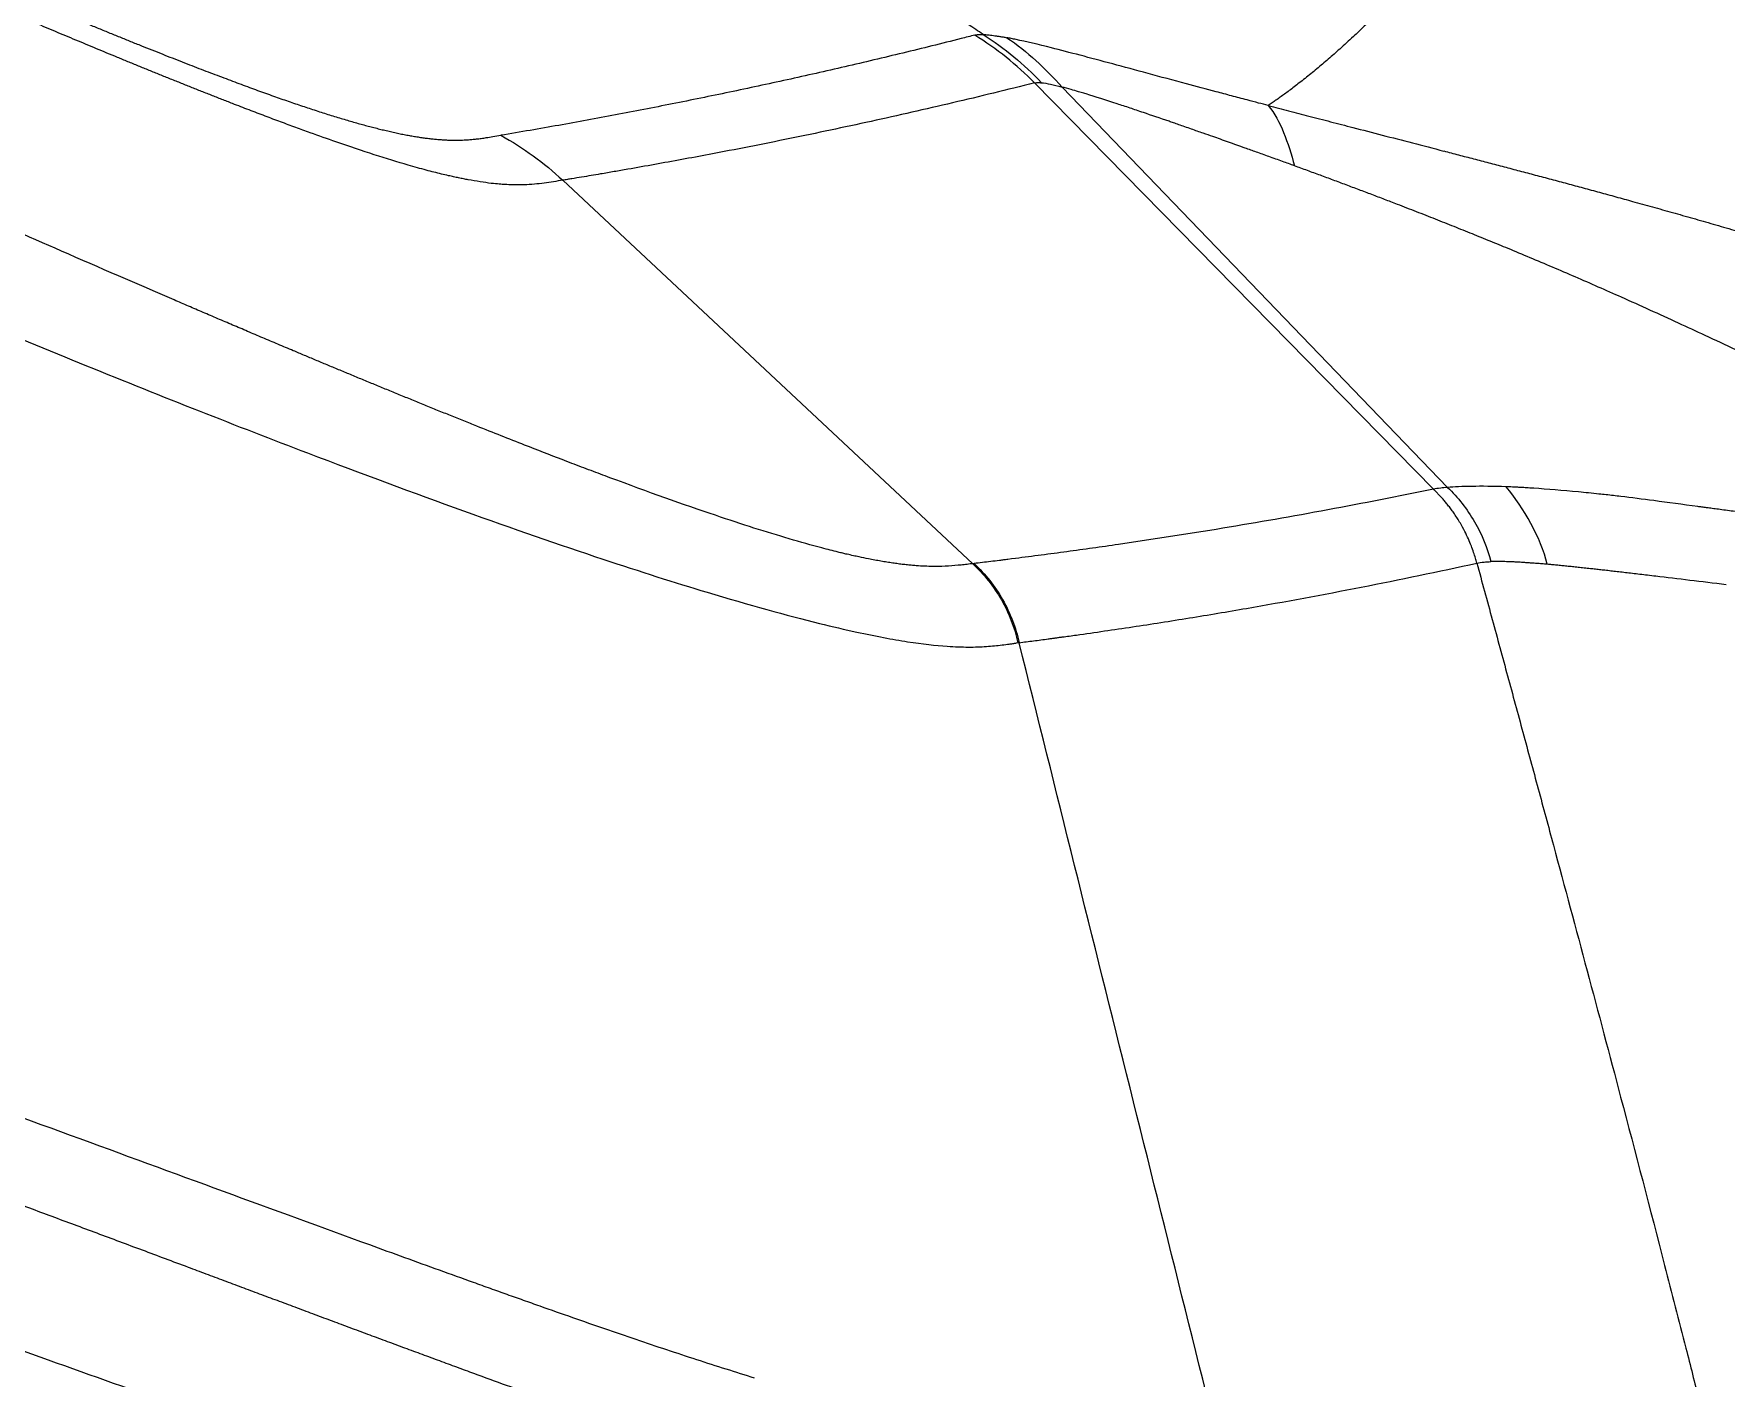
# Model space of a CAD drawing. Extents: x -50 to 28, y -10 to 124.
# Drawn here: x -33.661 to -30.614, y 45.087 to 47.507 of the extents above; entities that cross this region are included whole.
import ezdxf

# ---------------------------------------------------------------- set-up
doc = ezdxf.new("R2010")
doc.units = 0
doc.header["$MEASUREMENT"] = 0
doc.layers.add('GEOMETRY', color=2, linetype='Continuous', lineweight=25)

# ---------------------------------------------------------------- blocks, each defined once
blk = doc.blocks.new('2026 EXCURSION-ENTICE')
at = {"layer": 'GEOMETRY'}
for p, q in [((-19.6596, -32.2399), (-20.3774, -31.5083)), ((-20.328, -31.516), (-19.634, -32.2368)), ((-21.2268, -31.6837), (-20.4886, -32.3741)), ((-20.4864, -32.3738), (-20.4886, -32.3741)), ((-20.4074, -32.5166), (-20.4104, -32.517)), ((-20.4052, -32.5163), (-20.4074, -32.5166))]:
    blk.add_line(p, q, dxfattribs=at)
at = {"layer": 'GEOMETRY', "flags": 128}
blk.add_lwpolyline([(-20.4119, -32.3647), (-20.419, -32.3656), (-20.4258, -32.3664)], dxfattribs=at)
at = {"layer": 'GEOMETRY'}
for points, knots in [([(36.6428, -38.9849), (36.6428, -38.9538), (36.6428, -38.9209), (36.6428, -38.8518), (36.6428, -38.8157), (36.6428, -38.7044), (36.6428, -38.6259), (36.6429, -38.4716), (36.6429, -38.3959), (36.6429, -38.2918), (36.6429, -38.2586), (36.6429, -38.196), (36.6429, -38.1665), (36.643, -38.1112), (36.643, -38.0854), (36.643, -38.0366), (36.643, -38.0136), (36.643, -37.9686), (36.643, -37.9463), (36.643, -37.9016), (36.643, -37.8792), (36.643, -37.7674), (36.6431, -37.6779), (36.6431, -37.2302), (36.643, -36.8711), (36.6425, -36.1483), (36.642, -35.7846), (36.6407, -35.0531), (36.6397, -34.6853), (36.6362, -33.5784), (36.6327, -32.8363), (36.6258, -31.7329), (36.6232, -31.3667), (36.6174, -30.6389), (36.6143, -30.2773), (36.6073, -29.5579), (36.6036, -29.2001), (36.5954, -28.4845), (36.5909, -28.1267), (36.5766, -27.0538), (36.5657, -26.3392), (36.5282, -24.1982), (36.497, -22.7741), (36.4381, -20.634), (36.4164, -19.92), (36.3801, -18.8478), (36.3674, -18.4902), (36.3408, -17.775), (36.3267, -17.4174), (36.2972, -16.7019), (36.2818, -16.3439), (36.2492, -15.6276), (36.2321, -15.2693), (36.1961, -14.5528), (36.1772, -14.1946), (36.1373, -13.4788), (36.1163, -13.1213), (36.0491, -12.0493), (35.9987, -11.335), (35.8805, -9.9073), (35.8128, -9.1939), (35.7232, -8.3929), (35.713, -8.3039), (35.6975, -8.1705), (35.6923, -8.1261), (35.6818, -8.0371), (35.6765, -7.9925), (35.665, -7.9028), (35.6586, -7.8577), (35.6448, -7.7684), (35.6373, -7.7241), (35.6214, -7.6359), (35.6129, -7.5919), (35.5946, -7.5036), (35.5849, -7.4593), (35.4923, -7.0621), (35.374, -6.7174), (35.0708, -6.0592), (34.8858, -5.7456), (34.4563, -5.1619), (34.2117, -4.8918), (33.673, -4.4064), (33.379, -4.1911), (32.7534, -3.8241), (32.4219, -3.6725), (31.9069, -3.4974), (31.7324, -3.4478), (31.4674, -3.3867), (31.3785, -3.3686), (31.2447, -3.3449), (31.1999, -3.3375), (31.1102, -3.3239), (31.0652, -3.3177), (30.9981, -3.3092), (30.9757, -3.3065), (30.9311, -3.3012), (30.9089, -3.2986), (30.8644, -3.2933), (30.842, -3.2907), (30.7963, -3.2853), (30.7731, -3.2826), (30.702, -3.2744), (30.6528, -3.2687), (30.5544, -3.2576), (30.5054, -3.2521), (30.4346, -3.2442), (30.4114, -3.2416), (30.3659, -3.2366), (30.3436, -3.2342), (30.2768, -3.2269), (30.2323, -3.2221), (30.0987, -3.2078), (30.0097, -3.1985), (29.208, -3.1159), (28.4943, -3.0535), (27.0663, -2.9444), (26.3519, -2.8976), (25.4585, -2.8452), (25.2798, -2.835), (24.9224, -2.8152), (24.7437, -2.8055), (24.2082, -2.7773), (23.8523, -2.7596), (23.1438, -2.7258), (22.7911, -2.7098), (22.0879, -2.6794), (21.7373, -2.665), (21.0356, -2.6375), (20.6844, -2.6244), (19.9793, -2.5993), (19.6253, -2.5873), (18.9141, -2.5644), (18.5568, -2.5535), (17.8413, -2.5327), (17.4836, -2.5228), (16.41, -2.4947), (15.6939, -2.4779), (14.2607, -2.4478), (13.5436, -2.4345), (12.1094, -2.4109), (11.3923, -2.4007), (9.9589, -2.3829), (9.2426, -2.3754), (8.1688, -2.366), (7.8109, -2.3632), (7.2742, -2.3594), (7.0952, -2.3582), (6.734, -2.3559), (6.5517, -2.3549), (6.1823, -2.3529), (5.9953, -2.3519), (5.6165, -2.3502), (5.4248, -2.3494), (4.8447, -2.3471), (4.4512, -2.3459), (3.8632, -2.3443), (3.6676, -2.3438), (3.2794, -2.343), (3.0868, -2.3426), (2.7059, -2.3419), (2.5177, -2.3416), (2.1461, -2.3411), (1.9627, -2.3408), (1.5999, -2.3404), (1.4204, -2.3403), (1.0624, -2.34), (0.8835, -2.3399), (0.3468, -2.3397), (-0.0111, -2.3396), (-1.0845, -2.3399), (-1.8002, -2.3405), (-3.2315, -2.3427), (-3.9472, -2.3443), (-5.3786, -2.3489), (-6.0943, -2.352), (-7.5257, -2.3608), (-8.2412, -2.3663), (-9.6738, -2.3799), (-10.391, -2.3879), (-11.827, -2.4068), (-12.5458, -2.4177), (-13.983, -2.4426), (-14.7013, -2.4566), (-16.1362, -2.4882), (-16.8526, -2.5057), (-17.7473, -2.5302), (-17.9261, -2.5352), (-18.2839, -2.5455), (-18.4628, -2.5508), (-18.999, -2.5671), (-19.3554, -2.5785), (-20.0636, -2.6022), (-20.4155, -2.6146), (-21.1159, -2.6406), (-21.4645, -2.6541), (-22.1614, -2.6825), (-22.5098, -2.6974), (-23.2094, -2.7289), (-23.5607, -2.7454), (-24.2677, -2.7804), (-24.6234, -2.7989), (-25.1589, -2.8282), (-25.3376, -2.8382), (-25.695, -2.8589), (-25.8737, -2.8696), (-26.4099, -2.9025), (-26.7676, -2.9259), (-27.4834, -2.9761), (-27.8414, -3.0029), (-28.5569, -3.0608), (-28.9143, -3.0919), (-29.4497, -3.1421), (-29.6281, -3.1595), (-29.8954, -3.1866), (-29.9845, -3.1958), (-30.1181, -3.2099), (-30.1626, -3.2146), (-30.2294, -3.2218), (-30.2518, -3.2242), (-30.2974, -3.2291), (-30.3205, -3.2317), (-30.3913, -3.2394), (-30.4403, -3.2448), (-30.5396, -3.2559), (-30.5898, -3.2616), (-30.6878, -3.2727), (-30.7354, -3.2782), (-30.8272, -3.2889), (-30.8713, -3.2941), (-30.938, -3.302), (-30.9602, -3.3046), (-31.0049, -3.3101), (-31.0274, -3.3129), (-31.0947, -3.3217), (-31.1396, -3.3282), (-31.274, -3.3493), (-31.3632, -3.3657), (-31.8068, -3.4586), (-32.154, -3.5691), (-32.8192, -3.8576), (-33.1371, -4.0356), (-33.7306, -4.4522), (-34.0061, -4.6908), (-34.5034, -5.2184), (-34.7251, -5.5074), (-35.1057, -6.1243), (-35.2647, -6.4521), (-35.4513, -6.9629), (-35.5048, -7.1361), (-35.5721, -7.4008), (-35.5923, -7.4898), (-35.6191, -7.6236), (-35.6274, -7.6682), (-35.6391, -7.7352), (-35.6429, -7.7576), (-35.6501, -7.8023), (-35.6536, -7.8248), (-35.6601, -7.8689), (-35.6632, -7.8904), (-35.669, -7.9335), (-35.6718, -7.9552), (-35.6773, -7.9995), (-35.68, -8.022), (-35.6853, -8.0666), (-35.6879, -8.0888), (-35.701, -8.1998), (-35.7113, -8.2888), (-35.7416, -8.5557), (-35.7611, -8.7338), (-35.8548, -9.6244), (-35.9185, -10.3381), (-36.0299, -11.7663), (-36.0776, -12.4807), (-36.163, -13.9102), (-36.2007, -14.6252), (-36.2697, -16.0552), (-36.3009, -16.7704), (-36.3576, -18.2009), (-36.3831, -18.9162), (-36.4295, -20.3451), (-36.4503, -21.0586), (-36.488, -22.4845), (-36.5049, -23.1969), (-36.5351, -24.6223), (-36.5485, -25.3353), (-36.5723, -26.7631), (-36.5827, -27.478), (-36.5939, -28.3724), (-36.5961, -28.5513), (-36.6003, -28.9091), (-36.6023, -29.088), (-36.608, -29.6253), (-36.6116, -29.9845), (-36.618, -30.7077), (-36.621, -31.0717), (-36.6263, -31.8041), (-36.6286, -32.1726), (-36.6349, -33.2816), (-36.6379, -34.0258), (-36.6409, -35.1326), (-36.6416, -35.4999), (-36.6426, -36.2298), (-36.6429, -36.5923), (-36.6431, -37.3131), (-36.6431, -37.6713), (-36.643, -38.0739), (-36.643, -38.1187), (-36.643, -38.2079), (-36.6429, -38.2521), (-36.6429, -38.3384), (-36.6429, -38.3806), (-36.6429, -38.4626), (-36.6429, -38.5024), (-36.6428, -38.6188), (-36.6428, -38.6921), (-36.6428, -38.8373), (-36.6428, -38.9094), (-36.6428, -38.9849)], [0, 0, 0, 0, 0.000488, 0.000488, 0.000977, 0.000977, 0.001953, 0.001953, 0.00293, 0.00293, 0.003418, 0.003418, 0.003906, 0.003906, 0.004395, 0.004395, 0.004883, 0.004883, 0.005371, 0.005371, 0.005859, 0.005859, 0.007813, 0.007813, 0.015625, 0.015625, 0.023438, 0.023438, 0.03125, 0.03125, 0.046875, 0.046875, 0.054688, 0.054688, 0.0625, 0.0625, 0.070313, 0.070313, 0.078125, 0.078125, 0.09375, 0.09375, 0.125, 0.125, 0.140625, 0.140625, 0.148438, 0.148438, 0.15625, 0.15625, 0.164063, 0.164063, 0.171875, 0.171875, 0.179688, 0.179688, 0.1875, 0.1875, 0.203125, 0.203125, 0.21875, 0.21875, 0.220703, 0.220703, 0.22168, 0.22168, 0.222656, 0.222656, 0.223633, 0.223633, 0.224609, 0.224609, 0.225586, 0.225586, 0.226563, 0.226563, 0.234375, 0.234375, 0.242188, 0.242188, 0.25, 0.25, 0.257813, 0.257813, 0.265625, 0.265625, 0.269531, 0.269531, 0.271484, 0.271484, 0.272461, 0.272461, 0.273438, 0.273438, 0.273926, 0.273926, 0.274414, 0.274414, 0.274902, 0.274902, 0.275391, 0.275391, 0.276367, 0.276367, 0.277344, 0.277344, 0.277832, 0.277832, 0.27832, 0.27832, 0.279297, 0.279297, 0.28125, 0.28125, 0.296875, 0.296875, 0.3125, 0.3125, 0.316406, 0.316406, 0.320313, 0.320313, 0.328125, 0.328125, 0.335938, 0.335938, 0.34375, 0.34375, 0.351563, 0.351563, 0.359375, 0.359375, 0.367188, 0.367188, 0.375, 0.375, 0.390625, 0.390625, 0.40625, 0.40625, 0.421875, 0.421875, 0.4375, 0.4375, 0.445313, 0.445313, 0.449219, 0.449219, 0.453125, 0.453125, 0.457031, 0.457031, 0.460938, 0.460938, 0.46875, 0.46875, 0.472656, 0.472656, 0.476563, 0.476563, 0.480469, 0.480469, 0.484375, 0.484375, 0.488281, 0.488281, 0.492188, 0.492188, 0.5, 0.5, 0.515625, 0.515625, 0.53125, 0.53125, 0.546875, 0.546875, 0.5625, 0.5625, 0.578125, 0.578125, 0.59375, 0.59375, 0.609375, 0.609375, 0.625, 0.625, 0.628906, 0.628906, 0.632813, 0.632813, 0.640625, 0.640625, 0.648438, 0.648438, 0.65625, 0.65625, 0.664063, 0.664063, 0.671875, 0.671875, 0.679688, 0.679688, 0.683594, 0.683594, 0.6875, 0.6875, 0.695313, 0.695313, 0.703125, 0.703125, 0.710938, 0.710938, 0.714844, 0.714844, 0.716797, 0.716797, 0.717773, 0.717773, 0.718262, 0.718262, 0.71875, 0.71875, 0.719727, 0.719727, 0.720703, 0.720703, 0.72168, 0.72168, 0.722656, 0.722656, 0.723145, 0.723145, 0.723633, 0.723633, 0.724609, 0.724609, 0.726563, 0.726563, 0.734375, 0.734375, 0.742188, 0.742188, 0.75, 0.75, 0.757813, 0.757813, 0.765625, 0.765625, 0.769531, 0.769531, 0.771484, 0.771484, 0.772461, 0.772461, 0.772949, 0.772949, 0.773438, 0.773438, 0.773926, 0.773926, 0.774414, 0.774414, 0.774902, 0.774902, 0.775391, 0.775391, 0.777344, 0.777344, 0.78125, 0.78125, 0.796875, 0.796875, 0.8125, 0.8125, 0.828125, 0.828125, 0.84375, 0.84375, 0.859375, 0.859375, 0.875, 0.875, 0.890625, 0.890625, 0.90625, 0.90625, 0.921875, 0.921875, 0.925781, 0.925781, 0.929688, 0.929688, 0.9375, 0.9375, 0.945313, 0.945313, 0.953125, 0.953125, 0.96875, 0.96875, 0.976563, 0.976563, 0.984375, 0.984375, 0.992188, 0.992188, 0.993164, 0.993164, 0.994141, 0.994141, 0.995117, 0.995117, 0.996094, 0.996094, 0.998047, 0.998047, 1, 1, 1, 1]), ([(-21.8213, -31.5456), (-21.8277, -31.5431), (-21.8404, -31.5382), (-21.8598, -31.5306), (-21.8792, -31.5229), (-21.8986, -31.5152), (-21.918, -31.5074), (-21.9374, -31.4996), (-21.9567, -31.4918), (-21.9759, -31.484), (-21.9951, -31.4762), (-22.0142, -31.4683), (-22.0332, -31.4605), (-22.052, -31.4527), (-22.0707, -31.4449), (-22.0893, -31.4372), (-22.1077, -31.4295), (-22.126, -31.4219), (-22.1441, -31.4143), (-22.162, -31.4067), (-22.1797, -31.3992), (-22.1972, -31.3918), (-22.2145, -31.3844), (-22.2316, -31.3772), (-22.2484, -31.37), (-22.265, -31.3629), (-22.2814, -31.3559), (-22.2975, -31.3489), (-22.3133, -31.3421), (-22.3288, -31.3354), (-22.3441, -31.3289), (-22.359, -31.3224), (-22.3736, -31.3161), (-22.388, -31.3099), (-22.4019, -31.3038), (-22.4156, -31.2979), (-22.4289, -31.2921), (-22.4418, -31.2864), (-22.4544, -31.2809), (-22.4667, -31.2756), (-22.4785, -31.2704), (-22.4901, -31.2653), (-22.5012, -31.2605), (-22.512, -31.2557), (-22.5223, -31.2512), (-22.5323, -31.2468), (-22.5419, -31.2426), (-22.5511, -31.2385), (-22.56, -31.2346), (-22.5684, -31.2309), (-22.5764, -31.2274), (-22.584, -31.224), (-22.5913, -31.2208), (-22.5981, -31.2178), (-22.6045, -31.215), (-22.6105, -31.2123), (-22.616, -31.2099), (-22.6212, -31.2076), (-22.6259, -31.2055), (-22.6303, -31.2036), (-22.6342, -31.2018), (-22.6377, -31.2003), (-22.6408, -31.1989), (-22.6434, -31.1978), (-22.6457, -31.1968), (-22.6475, -31.196), (-22.6489, -31.1953), (-22.6496, -31.195), (-22.65, -31.1949)], [0, 0, 0, 0, 0.028215, 0.056071, 0.083561, 0.110681, 0.137428, 0.163797, 0.189786, 0.215394, 0.240617, 0.265455, 0.289908, 0.313974, 0.337653, 0.360946, 0.383853, 0.406375, 0.428511, 0.450264, 0.471633, 0.492619, 0.513222, 0.533445, 0.553284, 0.572733, 0.591787, 0.610439, 0.628684, 0.646517, 0.663934, 0.680932, 0.697507, 0.713656, 0.729376, 0.744666, 0.759523, 0.773945, 0.787931, 0.801479, 0.814587, 0.827255, 0.839482, 0.851267, 0.862608, 0.873505, 0.883958, 0.893965, 0.903527, 0.912642, 0.92131, 0.929531, 0.937305, 0.944631, 0.951508, 0.957936, 0.963916, 0.969446, 0.974527, 0.979159, 0.98334, 0.987071, 0.990352, 0.993183, 0.995563, 0.997493, 0.998972, 1, 1, 1, 1]), ([(-19.7518, -31.3742), (-19.7555, -31.378), (-19.7628, -31.3854), (-19.7735, -31.3961), (-19.7839, -31.4062), (-19.7939, -31.4158), (-19.8004, -31.4219), (-19.8036, -31.4249)], [0, 0, 0, 0, 0.210121, 0.41518, 0.615181, 0.810123, 1, 1, 1, 1]), ([(-22.0855, -31.4007), (-22.0786, -31.4035), (-22.0647, -31.4092), (-22.0444, -31.4176), (-22.0243, -31.4257), (-22.0047, -31.4337), (-21.9854, -31.4414), (-21.9664, -31.449), (-21.9479, -31.4564), (-21.9297, -31.4636), (-21.9118, -31.4706), (-21.9002, -31.4751), (-21.8944, -31.4774)], [0, 0, 0, 0, 0.102473, 0.204367, 0.305693, 0.40646, 0.506682, 0.606368, 0.705532, 0.804183, 0.902335, 1, 1, 1, 1]), ([(-20.5096, -31.4287), (-20.5448, -31.4376), (-20.5797, -31.4462), (-20.6494, -31.4631), (-20.6841, -31.4713), (-20.7536, -31.4874), (-20.7883, -31.4952), (-20.8576, -31.5105), (-20.8922, -31.5179), (-20.9267, -31.5252)], [0, 0, 0, 0, 0.25, 0.25, 0.5, 0.5, 0.75, 0.75, 1, 1, 1, 1]), ([(-20.4848, -31.4224), (-20.4838, -31.4221), (-20.4818, -31.4217), (-20.4782, -31.4213), (-20.4744, -31.4211), (-20.4715, -31.4212), (-20.4701, -31.4212)], [0, 0, 0, 0, 0.252885, 0.503789, 0.752799, 1, 1, 1, 1]), ([(-20.4701, -31.4212), (-20.4688, -31.4213), (-20.466, -31.4214), (-20.4615, -31.4218), (-20.4567, -31.4223), (-20.4516, -31.423), (-20.4461, -31.4238), (-20.4403, -31.4247), (-20.4342, -31.4257), (-20.4298, -31.4266), (-20.4276, -31.427)], [0, 0, 0, 0, 0.12689, 0.25314, 0.378799, 0.503917, 0.628545, 0.752733, 0.876534, 1, 1, 1, 1]), ([(-19.8281, -31.4474), (-19.8316, -31.4505), (-19.8386, -31.4567), (-19.8489, -31.4657), (-19.8593, -31.4746), (-19.8697, -31.4834), (-19.8802, -31.492), (-19.8906, -31.5004), (-19.8975, -31.5058), (-19.901, -31.5085)], [0, 0, 0, 0, 0.134836, 0.272279, 0.412368, 0.555143, 0.700645, 0.848916, 1, 1, 1, 1]), ([(-21.8944, -31.4774), (-21.8887, -31.4796), (-21.8775, -31.4839), (-21.8611, -31.4902), (-21.8449, -31.4963), (-21.829, -31.5023), (-21.8187, -31.5062), (-21.8135, -31.5081)], [0, 0, 0, 0, 0.200865, 0.401274, 0.601249, 0.800816, 1, 1, 1, 1]), ([(-21.8135, -31.5081), (-21.8085, -31.51), (-21.7983, -31.5138), (-21.7834, -31.5192), (-21.7688, -31.5245), (-21.7546, -31.5296), (-21.7453, -31.5329), (-21.7407, -31.5345)], [0, 0, 0, 0, 0.200765, 0.401122, 0.601096, 0.800714, 1, 1, 1, 1]), ([(-20.9267, -31.5252), (-20.9612, -31.5324), (-20.9956, -31.5394), (-21.0639, -31.553), (-21.098, -31.5596), (-21.166, -31.5725), (-21.1999, -31.5787), (-21.2512, -31.5879), (-21.2683, -31.5909), (-21.3029, -31.5969), (-21.3204, -31.5999), (-21.338, -31.6028)], [0, 0, 0, 0, 0.25, 0.25, 0.5, 0.5, 0.75, 0.75, 0.875, 0.875, 1, 1, 1, 1]), ([(-20.3776, -31.5085), (-20.4269, -31.5209), (-20.4761, -31.5328), (-20.5741, -31.5559), (-20.623, -31.567), (-20.7207, -31.5884), (-20.7695, -31.5988), (-20.8424, -31.6137), (-20.8667, -31.6185), (-20.9152, -31.6281), (-20.9394, -31.6328), (-20.9635, -31.6373)], [0, 0, 0, 0, 0.25, 0.25, 0.5, 0.5, 0.75, 0.75, 0.875, 0.875, 1, 1, 1, 1]), ([(-20.3777, -31.5086), (-20.3768, -31.5084), (-20.3749, -31.508), (-20.3718, -31.5078), (-20.3685, -31.5078), (-20.3661, -31.5081), (-20.3649, -31.5082)], [0, 0, 0, 0, 0.252103, 0.50274, 0.752007, 1, 1, 1, 1]), ([(-20.2845, -31.5284), (-20.286, -31.528), (-20.2907, -31.5266), (-20.3, -31.5238), (-20.3135, -31.5198), (-20.3226, -31.5173), (-20.3279, -31.5159)], [0, 0, 0, 0, 0.090348, 0.287591, 0.590992, 1, 1, 1, 1]), ([(-19.9947, -31.5392), (-19.9997, -31.5379), (-20.0042, -31.5367), (-20.0136, -31.5342), (-20.0182, -31.533), (-20.0321, -31.5293), (-20.0413, -31.5269), (-20.0685, -31.5196), (-20.0864, -31.5148), (-20.1039, -31.5101)], [0, 0, 0, 0, 0.125, 0.125, 0.25, 0.25, 0.5, 0.5, 1, 1, 1, 1]), ([(-19.901, -31.5085), (-19.9041, -31.5109), (-19.9102, -31.5157), (-19.919, -31.5223), (-19.9273, -31.5285), (-19.9353, -31.5342), (-19.9428, -31.5396), (-19.95, -31.5445), (-19.9545, -31.5477), (-19.9568, -31.5492)], [0, 0, 0, 0, 0.158262, 0.311462, 0.459558, 0.602506, 0.740259, 0.872773, 1, 1, 1, 1]), ([(-21.3969, -31.6829), (-21.3997, -31.6824), (-21.4054, -31.6813), (-21.4142, -31.6795), (-21.4232, -31.6776), (-21.4335, -31.6753), (-21.4495, -31.6715), (-21.4731, -31.6655), (-21.512, -31.6547), (-21.5649, -31.6385), (-21.625, -31.6183), (-21.6739, -31.6009), (-21.7075, -31.5887), (-21.7345, -31.5787), (-21.7625, -31.5682), (-21.7914, -31.5572), (-21.8113, -31.5495), (-21.8213, -31.5456)], [0, 0, 0, 0, 0.03164, 0.063171, 0.094581, 0.125854, 0.16679, 0.249775, 0.341876, 0.49531, 0.649617, 0.743674, 0.794514, 0.845558, 0.896822, 0.948308, 1, 1, 1, 1]), ([(-21.7407, -31.5345), (-21.7362, -31.5361), (-21.7274, -31.5392), (-21.7144, -31.5437), (-21.7017, -31.548), (-21.6893, -31.5522), (-21.6813, -31.5548), (-21.6773, -31.5561)], [0, 0, 0, 0, 0.200076, 0.400091, 0.600066, 0.800028, 1, 1, 1, 1]), ([(-21.6773, -31.5561), (-21.6731, -31.5575), (-21.6646, -31.5603), (-21.6524, -31.5642), (-21.6404, -31.5679), (-21.6287, -31.5715), (-21.6212, -31.5737), (-21.6174, -31.5749)], [0, 0, 0, 0, 0.198997, 0.398469, 0.598443, 0.798944, 1, 1, 1, 1]), ([(-19.9568, -31.5492), (-19.9626, -31.5477), (-19.9753, -31.5444), (-19.9879, -31.541), (-19.9947, -31.5392)], [0, 0, 0, 0, 0.460822, 1, 1, 1, 1]), ([(-19.9568, -31.5492), (-19.9507, -31.5508), (-19.9385, -31.554), (-19.9202, -31.5587), (-19.902, -31.5634), (-19.877, -31.5699), (-19.8446, -31.5783), (-19.8007, -31.5897), (-19.7515, -31.6024), (-19.697, -31.6165), (-19.6598, -31.6262), (-19.641, -31.6311)], [0, 0, 0, 0, 0.061378, 0.121971, 0.181791, 0.240854, 0.366832, 0.494673, 0.660301, 0.828696, 1, 1, 1, 1]), ([(-21.6174, -31.5749), (-21.6136, -31.576), (-21.6061, -31.5782), (-21.5953, -31.5813), (-21.5846, -31.5842), (-21.5742, -31.587), (-21.564, -31.5896), (-21.5541, -31.5921), (-21.5477, -31.5936), (-21.5445, -31.5944)], [0, 0, 0, 0, 0.140366, 0.281533, 0.42352, 0.566344, 0.710021, 0.854567, 1, 1, 1, 1]), ([(-20.0951, -31.5917), (-20.0992, -31.5902), (-20.1069, -31.5876), (-20.1176, -31.5838), (-20.127, -31.5805), (-20.1328, -31.5786), (-20.1355, -31.5776)], [0, 0, 0, 0, 0.293883, 0.558546, 0.793932, 1, 1, 1, 1]), ([(-21.5445, -31.5944), (-21.5411, -31.5952), (-21.5342, -31.5968), (-21.5243, -31.599), (-21.5146, -31.601), (-21.5052, -31.6028), (-21.496, -31.6044), (-21.4902, -31.6054), (-21.4872, -31.6058)], [0, 0, 0, 0, 0.162816, 0.327146, 0.493011, 0.660429, 0.829419, 1, 1, 1, 1]), ([(-21.4872, -31.6058), (-21.4843, -31.6063), (-21.4785, -31.6071), (-21.4701, -31.6082), (-21.4619, -31.6092), (-21.4538, -31.61), (-21.4458, -31.6106), (-21.4381, -31.6111), (-21.4305, -31.6114), (-21.4256, -31.6114), (-21.4232, -31.6115)], [0, 0, 0, 0, 0.116934, 0.236153, 0.357667, 0.481486, 0.60762, 0.736078, 0.866869, 1, 1, 1, 1]), ([(-21.4232, -31.6115), (-21.4211, -31.6115), (-21.4168, -31.6115), (-21.4106, -31.6114), (-21.4044, -31.6112), (-21.4004, -31.611), (-21.3983, -31.6108)], [0, 0, 0, 0, 0.239486, 0.485976, 0.739478, 1, 1, 1, 1]), ([(-21.3983, -31.6108), (-21.3957, -31.6106), (-21.3901, -31.6102), (-21.3819, -31.6094), (-21.3764, -31.6087), (-21.3736, -31.6084)], [0, 0, 0, 0, 0.311735, 0.645064, 1, 1, 1, 1]), ([(-21.3736, -31.6084), (-21.3705, -31.6079), (-21.3634, -31.6069), (-21.3516, -31.6051), (-21.3428, -31.6036), (-21.338, -31.6028)], [0, 0, 0, 0, 0.254606, 0.587934, 1, 1, 1, 1]), ([(-20.0428, -31.61), (-20.0473, -31.6084), (-20.0578, -31.6047), (-20.0753, -31.5986), (-20.0881, -31.5941), (-20.0951, -31.5917)], [0, 0, 0, 0, 0.2529751, 0.5862365, 1, 1, 1, 1]), ([(-19.9984, -31.6258), (-20.0034, -31.624), (-20.0135, -31.6204), (-20.0283, -31.6151), (-20.038, -31.6117), (-20.0428, -31.61)], [0, 0, 0, 0, 0.336897, 0.670239, 1, 1, 1, 1]), ([(-20.9635, -31.6373), (-20.9799, -31.6404), (-20.9963, -31.6435), (-21.0288, -31.6495), (-21.045, -31.6524), (-21.0774, -31.6583), (-21.0936, -31.6611), (-21.118, -31.6654), (-21.1261, -31.6668), (-21.1383, -31.6689), (-21.1424, -31.6696), (-21.1505, -31.671), (-21.1546, -31.6717), (-21.1587, -31.6724)], [0, 0, 0, 0, 0.25, 0.25, 0.5, 0.5, 0.75, 0.75, 0.875, 0.875, 0.9375, 0.9375, 1, 1, 1, 1]), ([(-19.9556, -31.6411), (-19.9632, -31.6384), (-19.9776, -31.6332), (-19.9917, -31.6281), (-19.9984, -31.6258)], [0, 0, 0, 0, 0.526574, 1, 1, 1, 1]), ([(-19.9096, -31.6577), (-19.9168, -31.6551), (-19.9323, -31.6495), (-19.9475, -31.644), (-19.9556, -31.6411)], [0, 0, 0, 0, 0.463109, 1, 1, 1, 1]), ([(-19.641, -31.631), (-19.6321, -31.6334), (-19.6143, -31.638), (-19.5872, -31.6451), (-19.5599, -31.6522), (-19.5323, -31.6595), (-19.5044, -31.6668), (-19.4762, -31.6743), (-19.4478, -31.6819), (-19.419, -31.6896), (-19.3899, -31.6974), (-19.3606, -31.7054), (-19.331, -31.7135), (-19.3111, -31.7189), (-19.3012, -31.7217)], [0, 0, 0, 0, 0.080423, 0.161335, 0.242749, 0.324677, 0.407132, 0.490125, 0.573668, 0.657772, 0.742447, 0.827703, 0.913551, 1, 1, 1, 1]), ([(-21.1587, -31.6724), (-21.1642, -31.6733), (-21.1698, -31.6742), (-21.1812, -31.6762), (-21.1871, -31.6772), (-21.1988, -31.6791), (-21.2046, -31.6801), (-21.2131, -31.6815), (-21.2158, -31.6819), (-21.2213, -31.6828), (-21.2241, -31.6833), (-21.2268, -31.6837)], [0, 0, 0, 0, 0.25, 0.25, 0.5, 0.5, 0.75, 0.75, 0.875, 0.875, 1, 1, 1, 1]), ([(-19.7244, -31.7271), (-19.7321, -31.7242), (-19.7474, -31.7183), (-19.7704, -31.7095), (-19.7935, -31.7008), (-19.8167, -31.6921), (-19.8399, -31.6834), (-19.8631, -31.6748), (-19.8865, -31.6662), (-19.9019, -31.6606), (-19.9096, -31.6577)], [0, 0, 0, 0, 0.120694, 0.242592, 0.365662, 0.489919, 0.615414, 0.742214, 0.870392, 1, 1, 1, 1]), ([(-21.2965, -31.6919), (-21.2983, -31.692), (-21.3023, -31.6921), (-21.3092, -31.6922), (-21.3187, -31.692), (-21.3294, -31.6916), (-21.342, -31.6907), (-21.3625, -31.6887), (-21.3825, -31.6853), (-21.3969, -31.6829)], [0, 0, 0, 0, 0.066315, 0.150447, 0.252024, 0.395318, 0.502875, 0.642671, 1, 1, 1, 1]), ([(-21.2268, -31.6837), (-21.2324, -31.6846), (-21.238, -31.6855), (-21.2491, -31.6873), (-21.2547, -31.6881), (-21.266, -31.6896), (-21.2719, -31.6903), (-21.2839, -31.6913), (-21.2901, -31.6917), (-21.2965, -31.6919)], [0, 0, 0, 0, 0.25, 0.25, 0.5, 0.5, 0.75, 0.75, 1, 1, 1, 1]), ([(-19.5252, -31.8066), (-19.5359, -31.8023), (-19.5573, -31.7934), (-19.5897, -31.7803), (-19.6226, -31.7671), (-19.656, -31.7538), (-19.6901, -31.7404), (-19.7129, -31.7316), (-19.7244, -31.7271)], [0, 0, 0, 0, 0.158225, 0.319435, 0.483885, 0.651994, 0.824181, 1, 1, 1, 1]), ([(-19.3012, -31.7217), (-19.2892, -31.725), (-19.2653, -31.7316), (-19.2291, -31.7418), (-19.1925, -31.7521), (-19.1557, -31.7627), (-19.1184, -31.7735), (-19.0808, -31.7845), (-19.0429, -31.7957), (-19.0047, -31.8072), (-18.9661, -31.819), (-18.9272, -31.831), (-18.888, -31.8433), (-18.8484, -31.8559), (-18.8085, -31.8688), (-18.7683, -31.8819), (-18.7414, -31.8909), (-18.7279, -31.8953)], [0, 0, 0, 0, 0.063112, 0.126698, 0.190768, 0.255328, 0.320389, 0.385956, 0.452038, 0.518641, 0.585773, 0.653439, 0.721646, 0.7904, 0.859707, 0.929572, 1, 1, 1, 1]), ([(-19.321, -31.8944), (-19.3349, -31.8882), (-19.3626, -31.8759), (-19.404, -31.8579), (-19.445, -31.8403), (-19.4854, -31.8232), (-19.5121, -31.8121), (-19.5252, -31.8066)], [0, 0, 0, 0, 0.203845, 0.406184, 0.607194, 0.805428, 1, 1, 1, 1]), ([(-22.5107, -31.8408), (-22.4383, -31.8715), (-22.3665, -31.9016), (-22.2242, -31.9606), (-22.1537, -31.9896), (-22.0842, -32.0177)], [0, 0, 0, 0, 0.5, 0.5, 1, 1, 1, 1]), ([(-19.2183, -31.941), (-19.2355, -31.9331), (-19.2697, -31.9174), (-19.304, -31.9021), (-19.321, -31.8944)], [0, 0, 0, 0, 0.501649, 1, 1, 1, 1]), ([(-21.7118, -31.9906), (-21.721, -31.9868), (-21.7393, -31.9791), (-21.7667, -31.9675), (-21.7939, -31.9559), (-21.8209, -31.9444), (-21.8476, -31.933), (-21.8741, -31.9217), (-21.9003, -31.9105), (-21.9177, -31.903), (-21.9264, -31.8992)], [0, 0, 0, 0, 0.131905, 0.261819, 0.389756, 0.515725, 0.639733, 0.761783, 0.881874, 1, 1, 1, 1]), ([(-19.1151, -31.9891), (-19.1335, -31.9804), (-19.1679, -31.9643), (-19.2023, -31.9484), (-19.2183, -31.941)], [0, 0, 0, 0, 0.535769, 1, 1, 1, 1]), ([(-21.3813, -32.1265), (-21.3892, -32.1234), (-21.4049, -32.1171), (-21.4285, -32.1076), (-21.4519, -32.0981), (-21.4752, -32.0887), (-21.4981, -32.0793), (-21.5208, -32.07), (-21.5433, -32.0608), (-21.5654, -32.0517), (-21.5873, -32.0427), (-21.6088, -32.0337), (-21.6301, -32.0249), (-21.651, -32.0162), (-21.6715, -32.0076), (-21.6918, -31.9991), (-21.7052, -31.9934), (-21.7118, -31.9906)], [0, 0, 0, 0, 0.0765127, 0.1516069, 0.2252836, 0.2975443, 0.3683913, 0.4378274, 0.5058563, 0.5724819, 0.637709, 0.7015426, 0.763988, 0.825051, 0.8847371, 0.9430518, 1, 1, 1, 1]), ([(-22.0842, -32.0177), (-22.0156, -32.0456), (-21.9479, -32.0726), (-21.815, -32.1251), (-21.7499, -32.1504), (-21.6862, -32.1747)], [0, 0, 0, 0, 0.5, 0.5, 1, 1, 1, 1]), ([(-21.1421, -32.2192), (-21.1477, -32.2171), (-21.1589, -32.2129), (-21.1759, -32.2066), (-21.1931, -32.2001), (-21.2104, -32.1935), (-21.2221, -32.189), (-21.228, -32.1867)], [0, 0, 0, 0, 0.201261, 0.401893, 0.601895, 0.801265, 1, 1, 1, 1]), ([(-19.6596, -32.2399), (-19.7232, -32.253), (-19.7865, -32.2654), (-19.9129, -32.2889), (-19.9759, -32.2999), (-20.1015, -32.3207), (-20.1641, -32.3304), (-20.242, -32.3417), (-20.2576, -32.344), (-20.2886, -32.3483), (-20.304, -32.3504), (-20.3347, -32.3546), (-20.35, -32.3567), (-20.3808, -32.3607), (-20.3963, -32.3627), (-20.4119, -32.3647)], [0, 0, 0, 0, 0.25, 0.25, 0.5, 0.5, 0.75, 0.75, 0.8125, 0.8125, 0.875, 0.875, 0.9375, 0.9375, 1, 1, 1, 1]), ([(-19.611, -32.3013), (-19.6128, -32.2984), (-19.6162, -32.2928), (-19.6215, -32.2847), (-19.6268, -32.2773), (-19.632, -32.2704), (-19.6371, -32.2641), (-19.642, -32.2583), (-19.6467, -32.253), (-19.6513, -32.2482), (-19.6555, -32.2439), (-19.6583, -32.2412), (-19.6596, -32.2399)], [0, 0, 0, 0, 0.129564, 0.252559, 0.368984, 0.478841, 0.582127, 0.678844, 0.76899, 0.852565, 0.929568, 1, 1, 1, 1]), ([(-19.4807, -32.2382), (-19.4844, -32.2379), (-19.4914, -32.2375), (-19.5011, -32.2369), (-19.5095, -32.2365), (-19.5168, -32.2361), (-19.523, -32.2359), (-19.5267, -32.2358), (-19.5284, -32.2357)], [0, 0, 0, 0, 0.217403, 0.414502, 0.591303, 0.747814, 0.884043, 1, 1, 1, 1]), ([(-19.3223, -32.2531), (-19.3267, -32.2525), (-19.3356, -32.2515), (-19.3487, -32.25), (-19.3636, -32.2484), (-19.3802, -32.2467), (-19.3921, -32.2456), (-19.3981, -32.245)], [0, 0, 0, 0, 0.1665678, 0.3341503, 0.5027438, 0.7513553, 1, 1, 1, 1]), ([(-19.0686, -32.2864), (-19.0748, -32.2856), (-19.0868, -32.2841), (-19.1038, -32.2818), (-19.1194, -32.2798), (-19.1334, -32.2779), (-19.1461, -32.2762), (-19.1574, -32.2747), (-19.1673, -32.2734), (-19.1759, -32.2723), (-19.1812, -32.2716), (-19.1836, -32.2712)], [0, 0, 0, 0, 0.1561557, 0.3010597, 0.4347063, 0.5570909, 0.6682103, 0.7680623, 0.8566451, 0.9339579, 1, 1, 1, 1]), ([(-19.5813, -32.373), (-19.5821, -32.37), (-19.5839, -32.3636), (-19.5872, -32.3533), (-19.5913, -32.3418), (-19.5966, -32.3291), (-19.6031, -32.3154), (-19.6083, -32.3062), (-19.611, -32.3013)], [0, 0, 0, 0, 0.12068, 0.259744, 0.4172, 0.593058, 0.787324, 1, 1, 1, 1]), ([(-20.715, -32.3571), (-20.7176, -32.3565), (-20.7228, -32.3553), (-20.7283, -32.354), (-20.731, -32.3533)], [0, 0, 0, 0, 0.499592, 1, 1, 1, 1]), ([(-20.5864, -32.3781), (-20.5892, -32.3779), (-20.5949, -32.3775), (-20.6039, -32.3766), (-20.6131, -32.3756), (-20.6228, -32.3744), (-20.6328, -32.373), (-20.6432, -32.3714), (-20.6504, -32.3702), (-20.6541, -32.3695)], [0, 0, 0, 0, 0.143879, 0.287378, 0.430535, 0.573372, 0.715899, 0.858112, 1, 1, 1, 1]), ([(-20.4886, -32.3741), (-20.4894, -32.3741), (-20.4902, -32.3742), (-20.4919, -32.3744), (-20.4928, -32.3745), (-20.4954, -32.3749), (-20.4972, -32.3751), (-20.5025, -32.3757), (-20.5061, -32.3761), (-20.517, -32.3772), (-20.5245, -32.3779), (-20.5404, -32.3788), (-20.5488, -32.3791), (-20.5667, -32.3791), (-20.5762, -32.3787), (-20.5864, -32.3781)], [0, 0, 0, 0, 0.03125, 0.03125, 0.0625, 0.0625, 0.125, 0.125, 0.25, 0.25, 0.5, 0.5, 0.75, 0.75, 1, 1, 1, 1]), ([(-20.4886, -32.3741), (-20.4684, -32.393), (-20.451, -32.415), (-20.4235, -32.4633), (-20.4134, -32.4895), (-20.4074, -32.5166)], [0, 0, 0, 0, 0.5, 0.5, 1, 1, 1, 1]), ([(-20.4258, -32.3664), (-20.427, -32.3666), (-20.4283, -32.3667), (-20.4308, -32.367), (-20.432, -32.3672), (-20.4358, -32.3677), (-20.4383, -32.368), (-20.446, -32.3689), (-20.4512, -32.3696), (-20.4614, -32.3708), (-20.4665, -32.3714), (-20.4765, -32.3726), (-20.4814, -32.3732), (-20.4864, -32.3738)], [0, 0, 0, 0, 0.0625, 0.0625, 0.125, 0.125, 0.25, 0.25, 0.5, 0.5, 0.75, 0.75, 1, 1, 1, 1]), ([(-20.4864, -32.3738), (-20.4661, -32.3927), (-20.4487, -32.4147), (-20.4213, -32.463), (-20.4112, -32.4892), (-20.4052, -32.5163)], [0, 0, 0, 0, 0.5, 0.5, 1, 1, 1, 1]), ([(-19.5813, -32.373), (-19.5721, -32.4068), (-19.5537, -32.4744), (-19.526, -32.576), (-19.4985, -32.6776), (-19.471, -32.7792), (-19.4526, -32.8471), (-19.4435, -32.8811)], [0, 0, 0, 0, 0.2004808, 0.4007295, 0.6007284, 0.8004798, 1, 1, 1, 1]), ([(-19.4546, -32.3752), (-19.4578, -32.375), (-19.4643, -32.3744), (-19.4736, -32.3736), (-19.4825, -32.373), (-19.4911, -32.3724), (-19.4992, -32.3718), (-19.507, -32.3714), (-19.5144, -32.371), (-19.5214, -32.3707), (-19.5281, -32.3705), (-19.5344, -32.3703), (-19.5403, -32.3703), (-19.5459, -32.3702), (-19.5512, -32.3703), (-19.5544, -32.3704), (-19.5561, -32.3704)], [0, 0, 0, 0, 0.074312, 0.148202, 0.221664, 0.294693, 0.367283, 0.43943, 0.511128, 0.582371, 0.653155, 0.723474, 0.793324, 0.862698, 0.931591, 1, 1, 1, 1]), ([(-19.377, -32.3831), (-19.3808, -32.3827), (-19.3882, -32.3819), (-19.399, -32.3807), (-19.4093, -32.3796), (-19.4191, -32.3786), (-19.4286, -32.3777), (-19.4377, -32.3768), (-19.4463, -32.376), (-19.4518, -32.3755), (-19.4546, -32.3752)], [0, 0, 0, 0, 0.132258, 0.262478, 0.390642, 0.516733, 0.640731, 0.762621, 0.882383, 1, 1, 1, 1]), ([(-19.2592, -32.3967), (-19.2642, -32.3962), (-19.2739, -32.395), (-19.2879, -32.3933), (-19.3012, -32.3918), (-19.3139, -32.3903), (-19.3259, -32.3889), (-19.3373, -32.3876), (-19.3481, -32.3863), (-19.3583, -32.3852), (-19.3679, -32.3841), (-19.374, -32.3834), (-19.377, -32.3831)], [0, 0, 0, 0, 0.114845, 0.226459, 0.334815, 0.439888, 0.541654, 0.640087, 0.735163, 0.826856, 0.915143, 1, 1, 1, 1]), ([(-20.4052, -32.5163), (-20.4009, -32.5158), (-20.3967, -32.5152), (-20.388, -32.5141), (-20.3837, -32.5136), (-20.3749, -32.5124), (-20.3705, -32.5118), (-20.3616, -32.5106), (-20.3572, -32.51), (-20.3507, -32.5092), (-20.3485, -32.5089), (-20.3453, -32.5084), (-20.3442, -32.5083), (-20.3422, -32.508), (-20.3412, -32.5079), (-20.3392, -32.5076), (-20.3382, -32.5075), (-20.3362, -32.5072), (-20.3352, -32.507), (-20.332, -32.5066), (-20.3298, -32.5063), (-20.3192, -32.5049), (-20.3107, -32.5037), (-20.2853, -32.5001), (-20.2685, -32.4977), (-20.2349, -32.4928), (-20.2181, -32.4903), (-20.1842, -32.4852), (-20.1672, -32.4826), (-20.133, -32.4772), (-20.1159, -32.4745), (-20.0646, -32.4662), (-20.0304, -32.4604), (-19.996, -32.4545)], [0, 0, 0, 0, 0.03125, 0.03125, 0.0625, 0.0625, 0.09375, 0.09375, 0.125, 0.125, 0.140625, 0.140625, 0.148437, 0.148437, 0.15625, 0.15625, 0.164062, 0.164062, 0.171875, 0.171875, 0.1875, 0.1875, 0.25, 0.25, 0.375, 0.375, 0.5, 0.5, 0.625, 0.625, 0.75, 0.75, 1, 1, 1, 1]), ([(-20.4361, -32.5204), (-20.4317, -32.5199), (-20.4273, -32.5193), (-20.4209, -32.5184), (-20.4188, -32.5182), (-20.4156, -32.5177), (-20.4146, -32.5176), (-20.4125, -32.5173), (-20.4114, -32.5172), (-20.4104, -32.517)], [0, 0, 0, 0, 0.5, 0.5, 0.75, 0.75, 0.875, 0.875, 1, 1, 1, 1]), ([(-21.9008, -33.6411), (-21.9146, -33.6359), (-21.9419, -33.6257), (-21.9831, -33.6103), (-22.0241, -33.595), (-22.0649, -33.5797), (-22.1056, -33.5646), (-22.146, -33.5496), (-22.1862, -33.5346), (-22.2262, -33.5198), (-22.2659, -33.5051), (-22.3054, -33.4905), (-22.3447, -33.4761), (-22.3836, -33.4618), (-22.4223, -33.4476), (-22.448, -33.4383), (-22.4608, -33.4336)], [0, 0, 0, 0, 0.076074, 0.151437, 0.226088, 0.300028, 0.373257, 0.445775, 0.517581, 0.588674, 0.659055, 0.728721, 0.797663, 0.865863, 0.93331, 1, 1, 1, 1]), ([(-21.3267, -33.6901), (-21.3367, -33.6865), (-21.3467, -33.6829), (-21.3669, -33.6757), (-21.3973, -33.6648), (-21.4281, -33.6537), (-21.49, -33.6313), (-21.5319, -33.6161), (-21.5743, -33.6007)], [0, 0, 0, 0, 0.125, 0.125, 0.25, 0.5, 0.5, 1, 1, 1, 1]), ([(-21.394, -33.8295), (-21.4043, -33.8257), (-21.4249, -33.8182), (-21.456, -33.8067), (-21.4873, -33.7952), (-21.5186, -33.7836), (-21.55, -33.772), (-21.5816, -33.7603), (-21.6132, -33.7485), (-21.6449, -33.7367), (-21.6767, -33.7248), (-21.7085, -33.7129), (-21.7404, -33.701), (-21.7724, -33.6891), (-21.8044, -33.6771), (-21.8365, -33.6651), (-21.8686, -33.6531), (-21.8901, -33.6451), (-21.9008, -33.6411)], [0, 0, 0, 0, 0.064187, 0.12815, 0.191886, 0.255398, 0.318684, 0.381744, 0.444579, 0.507189, 0.569574, 0.631735, 0.693671, 0.755383, 0.816872, 0.878137, 0.93918, 1, 1, 1, 1]), ([(-21.0948, -33.7711), (-21.1135, -33.7648), (-21.1322, -33.7584), (-21.1701, -33.7453), (-21.1894, -33.7385), (-21.2283, -33.7249), (-21.248, -33.718), (-21.2776, -33.7075), (-21.2875, -33.704), (-21.3071, -33.697), (-21.3168, -33.6936), (-21.3267, -33.6901)], [0, 0, 0, 0, 0.25, 0.25, 0.5, 0.5, 0.75, 0.75, 0.875, 0.875, 1, 1, 1, 1]), ([(-20.8814, -33.8405), (-20.9151, -33.83), (-20.9498, -33.819), (-21.0211, -33.7958), (-21.0577, -33.7837), (-21.0948, -33.7711)], [0, 0, 0, 0, 0.5, 0.5, 1, 1, 1, 1]), ([(-21.2763, -33.8724), (-21.2958, -33.8653), (-21.3155, -33.8582), (-21.3548, -33.8439), (-21.3743, -33.8367), (-21.394, -33.8295)], [0, 0, 0, 0, 0.5, 0.5, 1, 1, 1, 1])]:
    blk.add_open_spline(points, degree=3, knots=knots, dxfattribs=at)
for points in [[(-20.4701, -31.4212), (-20.479, -31.4152), (-20.4879, -31.4092), (-20.4968, -31.4032)], [(-20.4849, -31.4224), (-20.4931, -31.4245), (-20.5014, -31.4266), (-20.5096, -31.4287)], [(-20.3776, -31.5086), (-20.4099, -31.4757), (-20.4459, -31.4468), (-20.4849, -31.4224)], [(-20.4701, -31.4212), (-20.4312, -31.4459), (-20.3969, -31.4748), (-20.3648, -31.5081)], [(-20.4195, -31.4286), (-20.4223, -31.428), (-20.425, -31.4275), (-20.4276, -31.427)], [(-20.4276, -31.427), (-20.39, -31.4516), (-20.3585, -31.4823), (-20.3279, -31.5159)], [(-20.4108, -31.4304), (-20.4138, -31.4297), (-20.4167, -31.4291), (-20.4196, -31.4285)], [(-20.347, -31.4454), (-20.3713, -31.4393), (-20.3926, -31.4342), (-20.4108, -31.4304)], [(-19.8036, -31.4249), (-19.8119, -31.4326), (-19.8201, -31.4401), (-19.8281, -31.4474)], [(-20.2369, -31.4743), (-20.2779, -31.4633), (-20.315, -31.4535), (-20.347, -31.4454)], [(-20.1039, -31.5102), (-20.1514, -31.4974), (-20.196, -31.4853), (-20.2369, -31.4743)], [(-20.3648, -31.5081), (-20.3558, -31.509), (-20.3436, -31.5118), (-20.3279, -31.5159)], [(-20.2289, -31.5461), (-20.2494, -31.5394), (-20.268, -31.5335), (-20.2845, -31.5284)], [(-20.2056, -31.5538), (-20.2136, -31.5511), (-20.2214, -31.5486), (-20.2289, -31.5461)], [(-20.1816, -31.5619), (-20.1898, -31.5592), (-20.1978, -31.5564), (-20.2056, -31.5538)], [(-19.9568, -31.5492), (-19.9344, -31.577), (-19.9212, -31.615), (-19.9096, -31.6577)], [(-20.1355, -31.5776), (-20.1515, -31.5722), (-20.1668, -31.5669), (-20.1816, -31.5619)], [(-21.338, -31.6028), (-21.2979, -31.6251), (-21.2604, -31.6523), (-21.2268, -31.6837)], [(-22.129, -31.8113), (-22.1903, -31.7845), (-22.2525, -31.7571), (-22.3153, -31.7294)], [(-21.9264, -31.8992), (-21.9927, -31.8707), (-22.0603, -31.8414), (-22.129, -31.8113)], [(-21.2955, -32.1605), (-21.3235, -32.1495), (-21.3521, -32.1382), (-21.3813, -32.1265)], [(-21.228, -32.1867), (-21.25, -32.1782), (-21.2726, -32.1695), (-21.2955, -32.1605)], [(-21.6862, -32.1747), (-21.5889, -32.2119), (-21.495, -32.2467), (-21.4054, -32.2789)], [(-20.9521, -32.287), (-21.0097, -32.2676), (-21.0732, -32.2449), (-21.1421, -32.2192)], [(-19.6464, -32.238), (-19.6515, -32.2386), (-19.6558, -32.2391), (-19.6596, -32.2399)], [(-19.634, -32.2368), (-19.6385, -32.2372), (-19.6427, -32.2376), (-19.6464, -32.238)], [(-19.5901, -32.2349), (-19.6077, -32.2352), (-19.6222, -32.2359), (-19.634, -32.2368)], [(-19.634, -32.2368), (-19.6155, -32.2547), (-19.5823, -32.2969), (-19.5622, -32.346), (-19.5561, -32.3704)], [(-19.5284, -32.2357), (-19.5521, -32.2348), (-19.5726, -32.2346), (-19.5901, -32.2349)], [(-19.4546, -32.3752), (-19.4662, -32.3265), (-19.4974, -32.2741), (-19.5284, -32.2357)], [(-19.4788, -32.2383), (-19.4794, -32.2382), (-19.4801, -32.2382), (-19.4807, -32.2382)], [(-19.3981, -32.245), (-19.4273, -32.2421), (-19.4543, -32.2399), (-19.4788, -32.2383)], [(-19.2627, -32.2606), (-19.2832, -32.2579), (-19.3031, -32.2554), (-19.3223, -32.2531)], [(-19.1836, -32.2712), (-19.2109, -32.2675), (-19.2372, -32.2639), (-19.2627, -32.2606)], [(-21.4054, -32.2789), (-21.3171, -32.3107), (-21.233, -32.3399), (-21.1546, -32.3659)], [(-20.8193, -32.3293), (-20.8594, -32.3175), (-20.9036, -32.3034), (-20.9521, -32.287)], [(-20.7605, -32.3458), (-20.779, -32.3409), (-20.7986, -32.3354), (-20.8193, -32.3293)], [(-20.731, -32.3533), (-20.7405, -32.351), (-20.7503, -32.3484), (-20.7605, -32.3458)], [(-21.1546, -32.3659), (-21.0877, -32.3881), (-21.025, -32.408), (-20.9671, -32.4254)], [(-20.7037, -32.3597), (-20.7074, -32.3588), (-20.7111, -32.358), (-20.715, -32.3571)], [(-20.6935, -32.3619), (-20.6969, -32.3612), (-20.7002, -32.3604), (-20.7037, -32.3597)], [(-20.6766, -32.3653), (-20.6821, -32.3643), (-20.6878, -32.3631), (-20.6935, -32.3619)], [(-20.6541, -32.3695), (-20.6613, -32.3683), (-20.6688, -32.3669), (-20.6766, -32.3653)], [(-19.7893, -32.4163), (-19.7202, -32.4027), (-19.6509, -32.3882), (-19.5813, -32.373)], [(-19.5813, -32.373), (-19.5778, -32.3722), (-19.5735, -32.3716), (-19.5683, -32.3712)], [(-19.5683, -32.3712), (-19.5647, -32.3708), (-19.5606, -32.3706), (-19.5561, -32.3704)], [(-19.1326, -32.4119), (-19.1774, -32.4065), (-19.2197, -32.4015), (-19.2592, -32.3967)], [(-20.9671, -32.4254), (-20.8913, -32.4483), (-20.8238, -32.4669), (-20.7649, -32.4815)], [(-19.996, -32.4545), (-19.9274, -32.4426), (-19.8585, -32.4298), (-19.7893, -32.4163)], [(-20.7649, -32.4815), (-20.7411, -32.4874), (-20.7187, -32.4926), (-20.6977, -32.4972)], [(-20.6977, -32.4972), (-20.6637, -32.5046), (-20.6332, -32.5103), (-20.6062, -32.5145)], [(-20.6062, -32.5145), (-20.5791, -32.5187), (-20.5555, -32.5213), (-20.5347, -32.5227)], [(-20.5347, -32.5227), (-20.5208, -32.5237), (-20.5082, -32.5241), (-20.4966, -32.5242)], [(-20.4966, -32.5242), (-20.4849, -32.5242), (-20.4742, -32.5238), (-20.4642, -32.5231)], [(-20.4642, -32.5231), (-20.4542, -32.5224), (-20.4449, -32.5214), (-20.4361, -32.5204)], [(-20.006, -34.1171), (-20.1392, -33.5849), (-20.2722, -33.0513), (-20.4052, -32.5163)], [(-19.4435, -32.8811), (-19.403, -33.0312), (-19.3627, -33.182), (-19.3225, -33.3343)], [(-22.1128, -33.4035), (-22.2065, -33.3693), (-22.3017, -33.3347), (-22.3982, -33.3)], [(-19.3225, -33.3343), (-19.296, -33.4347), (-19.2695, -33.5358), (-19.2433, -33.6376)], [(-21.8373, -33.5045), (-21.9273, -33.4714), (-22.0193, -33.4377), (-22.1128, -33.4035)], [(-21.5743, -33.6007), (-21.6599, -33.5695), (-21.7476, -33.5374), (-21.8373, -33.5045)], [(-19.2433, -33.6376), (-19.2305, -33.6871), (-19.2178, -33.7367), (-19.2051, -33.7865)], [(-22.2127, -33.7862), (-22.0539, -33.8429), (-21.8991, -33.8984), (-21.7502, -33.9508)], [(-19.2051, -33.7865), (-19.1971, -33.8177), (-19.1892, -33.849), (-19.1813, -33.8803)]]:
    blk.add_open_spline(points, degree=3, dxfattribs=at)

msp = doc.modelspace()

# ---------------------------------------------------------------- block references
msp.add_blockref('2026 EXCURSION-ENTICE', (-11.4819, 78.9272))

doc.saveas('drawing.dxf')
